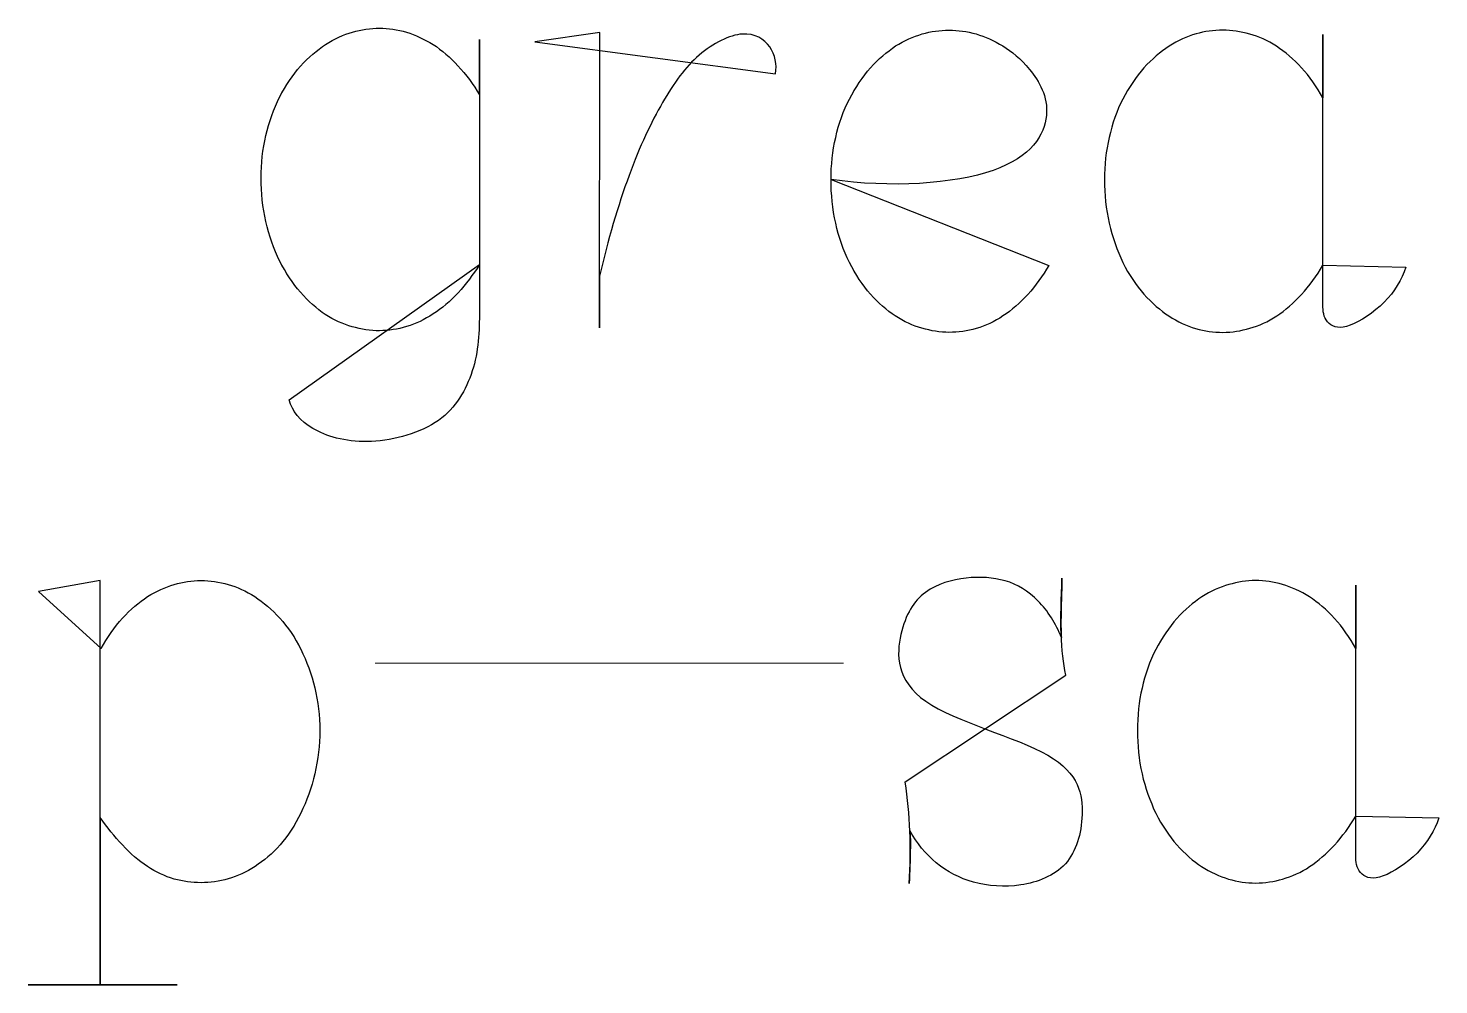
# Model space of a CAD drawing. Header units: centimetres. Extents: x -9.8 to 9.8, y -7.3 to 7.3.
# Drawn here: x -8.291 to -7.425, y 4.944 to 5.531 of the extents above; entities that cross this region are included whole.
import ezdxf

# ---------------------------------------------------------------- set-up
doc = ezdxf.new("R2010")
doc.units = ezdxf.units.CM
doc.header["$MEASUREMENT"] = 0
doc.layers.add('Layer 1', color=7, linetype='Continuous')

msp = doc.modelspace()

# ---------------------------------------------------------------- linework, layer by layer
at = {"layer": 'Layer 1', "color": 7}
for points, knots in [([(-8.13102, 5.30296), (-8.12911, 5.29611), (-8.12454, 5.29002), (-8.11655, 5.28544), (-8.11655, 5.28544), (-8.10835, 5.28068), (-8.09692, 5.27724), (-8.08303, 5.27745), (-8.08303, 5.27745), (-8.06932, 5.27764), (-8.05295, 5.28163), (-8.04149, 5.28907), (-8.04149, 5.28907), (-8.03006, 5.29629), (-8.02358, 5.30698), (-8.0194, 5.3186), (-8.0194, 5.3186), (-8.01522, 5.33022), (-8.01427, 5.34297), (-8.01427, 5.35538), (-8.01427, 5.35538), (-8.01427, 5.35538), (-8.01427, 5.52434), (-8.01427, 5.52434), (-8.01427, 5.52434), (-8.01427, 5.52434), (-8.01427, 5.49024), (-8.01427, 5.49024), (-8.01427, 5.49024), (-8.01789, 5.49672), (-8.02247, 5.50283), (-8.02742, 5.50815), (-8.02742, 5.50815), (-8.03218, 5.51328), (-8.03732, 5.51768), (-8.04266, 5.5213), (-8.04266, 5.5213), (-8.048, 5.52434), (-8.05351, 5.5272), (-8.05904, 5.52873), (-8.05904, 5.52873), (-8.06457, 5.53045), (-8.0701, 5.53122), (-8.0756, 5.53122), (-8.0756, 5.53122), (-8.08666, 5.53122), (-8.09769, 5.52818), (-8.10875, 5.5213), (-8.10875, 5.5213), (-8.11388, 5.51768), (-8.11904, 5.51331), (-8.12418, 5.50796), (-8.12418, 5.50796), (-8.12876, 5.50243), (-8.13312, 5.49613), (-8.13693, 5.48891), (-8.13693, 5.48891), (-8.14055, 5.48169), (-8.14341, 5.47367), (-8.14532, 5.46528), (-8.14532, 5.46528), (-8.14741, 5.45689), (-8.14818, 5.44813), (-8.14818, 5.43919), (-8.14818, 5.43919), (-8.14818, 5.43022), (-8.14741, 5.42128), (-8.14532, 5.41252), (-8.14532, 5.41252), (-8.14341, 5.40395), (-8.14056, 5.39556), (-8.13693, 5.38831), (-8.13693, 5.38831), (-8.13312, 5.38109), (-8.12873, 5.37442), (-8.12418, 5.36907), (-8.12418, 5.36907), (-8.11923, 5.36357), (-8.11407, 5.35899), (-8.10894, 5.35536), (-8.10894, 5.35536), (-8.10341, 5.35211), (-8.09791, 5.34943), (-8.09238, 5.34793), (-8.09238, 5.34793), (-8.08666, 5.3464), (-8.08114, 5.34547), (-8.07561, 5.34547), (-8.07561, 5.34547), (-8.06437, 5.34566), (-8.05333, 5.3487), (-8.04264, 5.35576), (-8.04264, 5.35576), (-8.0373, 5.35901), (-8.03216, 5.36357), (-8.02721, 5.36872), (-8.02721, 5.36872), (-8.02263, 5.37406), (-8.01808, 5.37996), (-8.01425, 5.38605), (-8.01425, 5.38605), (-8.01425, 5.38605), (-8.13102, 5.30296), (-8.13102, 5.30296)], [0, 0, 0, 0, 0.037037, 0.037037, 0.037037, 0.037037, 0.074074, 0.074074, 0.074074, 0.074074, 0.111111, 0.111111, 0.111111, 0.111111, 0.148148, 0.148148, 0.148148, 0.148148, 0.185185, 0.185185, 0.185185, 0.185185, 0.222222, 0.222222, 0.222222, 0.222222, 0.259259, 0.259259, 0.259259, 0.259259, 0.296296, 0.296296, 0.296296, 0.296296, 0.333333, 0.333333, 0.333333, 0.333333, 0.37037, 0.37037, 0.37037, 0.37037, 0.407407, 0.407407, 0.407407, 0.407407, 0.444444, 0.444444, 0.444444, 0.444444, 0.481481, 0.481481, 0.481481, 0.481481, 0.518519, 0.518519, 0.518519, 0.518519, 0.555556, 0.555556, 0.555556, 0.555556, 0.592593, 0.592593, 0.592593, 0.592593, 0.62963, 0.62963, 0.62963, 0.62963, 0.666667, 0.666667, 0.666667, 0.666667, 0.703704, 0.703704, 0.703704, 0.703704, 0.740741, 0.740741, 0.740741, 0.740741, 0.777778, 0.777778, 0.777778, 0.777778, 0.814815, 0.814815, 0.814815, 0.814815, 0.851852, 0.851852, 0.851852, 0.851852, 0.888889, 0.888889, 0.888889, 0.888889, 0.925926, 0.925926, 0.925926, 0.925926, 1, 1, 1, 1]), ([(-7.98034, 5.52281), (-7.98034, 5.52281), (-7.94033, 5.52853), (-7.94033, 5.52853), (-7.94033, 5.52853), (-7.94033, 5.52853), (-7.94052, 5.34718), (-7.94052, 5.34718), (-7.94052, 5.34718), (-7.94052, 5.34718), (-7.94052, 5.37901), (-7.94052, 5.37901), (-7.94052, 5.37901), (-7.93557, 5.4011), (-7.92909, 5.42245), (-7.92242, 5.44074), (-7.92242, 5.44074), (-7.91594, 5.45884), (-7.9089, 5.47331), (-7.90184, 5.48551), (-7.90184, 5.48551), (-7.89499, 5.49752), (-7.88792, 5.50742), (-7.87935, 5.51467), (-7.87935, 5.51467), (-7.87078, 5.5221), (-7.86067, 5.52705), (-7.85287, 5.52763), (-7.85287, 5.52763), (-7.84506, 5.52819), (-7.83953, 5.52438), (-7.8361, 5.51982), (-7.8361, 5.51982), (-7.83266, 5.51469), (-7.83152, 5.50895), (-7.83248, 5.50326), (-7.83248, 5.50326), (-7.83248, 5.50326), (-7.98034, 5.52281), (-7.98034, 5.52281)], [0, 0, 0, 0, 0.090909, 0.090909, 0.090909, 0.090909, 0.181818, 0.181818, 0.181818, 0.181818, 0.272727, 0.272727, 0.272727, 0.272727, 0.363636, 0.363636, 0.363636, 0.363636, 0.454545, 0.454545, 0.454545, 0.454545, 0.545455, 0.545455, 0.545455, 0.545455, 0.636364, 0.636364, 0.636364, 0.636364, 0.727273, 0.727273, 0.727273, 0.727273, 0.818182, 0.818182, 0.818182, 0.818182, 1, 1, 1, 1]), ([(-7.79841, 5.43843), (-7.76221, 5.4329), (-7.72279, 5.43557), (-7.69898, 5.44393), (-7.69898, 5.44393), (-7.67535, 5.45213), (-7.66736, 5.46584), (-7.66622, 5.47764), (-7.66622, 5.47764), (-7.66508, 5.48926), (-7.6708, 5.49878), (-7.67651, 5.50584), (-7.67651, 5.50584), (-7.68204, 5.51269), (-7.68757, 5.51687), (-7.69289, 5.52031), (-7.69289, 5.52031), (-7.70374, 5.52698), (-7.71498, 5.53002), (-7.72604, 5.53002), (-7.72604, 5.53002), (-7.73689, 5.53002), (-7.74813, 5.52698), (-7.7588, 5.52031), (-7.7588, 5.52031), (-7.76414, 5.5165), (-7.76928, 5.51232), (-7.77423, 5.50697), (-7.77423, 5.50697), (-7.77899, 5.50125), (-7.78338, 5.49496), (-7.78719, 5.48773), (-7.78719, 5.48773), (-7.79081, 5.48067), (-7.79367, 5.47268), (-7.79558, 5.4641), (-7.79558, 5.4641), (-7.79749, 5.4559), (-7.79844, 5.44714), (-7.79844, 5.4382), (-7.79844, 5.4382), (-7.79844, 5.42926), (-7.79749, 5.42029), (-7.79558, 5.41153), (-7.79558, 5.41153), (-7.79367, 5.40296), (-7.79082, 5.39478), (-7.78719, 5.38735), (-7.78719, 5.38735), (-7.78338, 5.37992), (-7.77899, 5.37343), (-7.77423, 5.36793), (-7.77423, 5.36793), (-7.76947, 5.3624), (-7.76431, 5.35801), (-7.75899, 5.35459), (-7.75899, 5.35459), (-7.75365, 5.35097), (-7.74814, 5.34869), (-7.74261, 5.34697), (-7.74261, 5.34697), (-7.73708, 5.34544), (-7.73137, 5.34448), (-7.72605, 5.34448), (-7.72605, 5.34448), (-7.71481, 5.34448), (-7.70356, 5.34752), (-7.6929, 5.35456), (-7.6929, 5.35456), (-7.68758, 5.358), (-7.68242, 5.36258), (-7.67766, 5.36771), (-7.67766, 5.36771), (-7.6729, 5.37305), (-7.66851, 5.37914), (-7.6647, 5.38562), (-7.6647, 5.38562), (-7.6647, 5.38562), (-7.79841, 5.43843), (-7.79841, 5.43843)], [0, 0, 0, 0, 0.047619, 0.047619, 0.047619, 0.047619, 0.095238, 0.095238, 0.095238, 0.095238, 0.142857, 0.142857, 0.142857, 0.142857, 0.190476, 0.190476, 0.190476, 0.190476, 0.238095, 0.238095, 0.238095, 0.238095, 0.285714, 0.285714, 0.285714, 0.285714, 0.333333, 0.333333, 0.333333, 0.333333, 0.380952, 0.380952, 0.380952, 0.380952, 0.428571, 0.428571, 0.428571, 0.428571, 0.47619, 0.47619, 0.47619, 0.47619, 0.52381, 0.52381, 0.52381, 0.52381, 0.571429, 0.571429, 0.571429, 0.571429, 0.619048, 0.619048, 0.619048, 0.619048, 0.666667, 0.666667, 0.666667, 0.666667, 0.714286, 0.714286, 0.714286, 0.714286, 0.761905, 0.761905, 0.761905, 0.761905, 0.809524, 0.809524, 0.809524, 0.809524, 0.857143, 0.857143, 0.857143, 0.857143, 0.904762, 0.904762, 0.904762, 0.904762, 1, 1, 1, 1]), ([(-7.49647, 5.38565), (-7.50028, 5.37917), (-7.50486, 5.37308), (-7.50962, 5.36774), (-7.50962, 5.36774), (-7.51438, 5.36261), (-7.51973, 5.35803), (-7.52486, 5.35459), (-7.52486, 5.35459), (-7.5302, 5.35097), (-7.53571, 5.34869), (-7.54142, 5.34697), (-7.54142, 5.34697), (-7.54676, 5.34544), (-7.55227, 5.34448), (-7.55798, 5.34448), (-7.55798, 5.34448), (-7.56904, 5.34448), (-7.58028, 5.34752), (-7.59113, 5.35456), (-7.59113, 5.35456), (-7.59626, 5.358), (-7.60142, 5.36237), (-7.60637, 5.3679), (-7.60637, 5.3679), (-7.61113, 5.3734), (-7.61552, 5.37991), (-7.61933, 5.38732), (-7.61933, 5.38732), (-7.62277, 5.39475), (-7.62581, 5.40293), (-7.62772, 5.4115), (-7.62772, 5.4115), (-7.62963, 5.42028), (-7.63058, 5.42923), (-7.63058, 5.43817), (-7.63058, 5.43817), (-7.63058, 5.44711), (-7.62963, 5.45587), (-7.62772, 5.46407), (-7.62772, 5.46407), (-7.62581, 5.47264), (-7.62296, 5.48063), (-7.61933, 5.4877), (-7.61933, 5.4877), (-7.61552, 5.49492), (-7.61113, 5.50122), (-7.60637, 5.50694), (-7.60637, 5.50694), (-7.60142, 5.51228), (-7.59626, 5.51647), (-7.59094, 5.52028), (-7.59094, 5.52028), (-7.58562, 5.52353), (-7.57991, 5.52618), (-7.57438, 5.52771), (-7.57438, 5.52771), (-7.56904, 5.52924), (-7.56353, 5.52999), (-7.558, 5.52999), (-7.558, 5.52999), (-7.54697, 5.52999), (-7.53591, 5.52695), (-7.52506, 5.52028), (-7.52506, 5.52028), (-7.51972, 5.51647), (-7.5144, 5.51229), (-7.50963, 5.50694), (-7.50963, 5.50694), (-7.50468, 5.5016), (-7.50029, 5.49514), (-7.49648, 5.48847), (-7.49648, 5.48847), (-7.49648, 5.48847), (-7.49648, 5.52734), (-7.49648, 5.52734), (-7.49648, 5.52734), (-7.49648, 5.52734), (-7.49648, 5.35989), (-7.49648, 5.35989), (-7.49648, 5.35989), (-7.49648, 5.35627), (-7.49553, 5.35246), (-7.49267, 5.34999), (-7.49267, 5.34999), (-7.49, 5.3475), (-7.486, 5.34655), (-7.47971, 5.34885), (-7.47971, 5.34885), (-7.47362, 5.35113), (-7.46524, 5.35666), (-7.45894, 5.36295), (-7.45894, 5.36295), (-7.45246, 5.36943), (-7.44828, 5.37668), (-7.4456, 5.38449), (-7.4456, 5.38449), (-7.4456, 5.38449), (-7.49647, 5.38565), (-7.49647, 5.38565)], [0, 0, 0, 0, 0.038462, 0.038462, 0.038462, 0.038462, 0.076923, 0.076923, 0.076923, 0.076923, 0.115385, 0.115385, 0.115385, 0.115385, 0.153846, 0.153846, 0.153846, 0.153846, 0.192308, 0.192308, 0.192308, 0.192308, 0.230769, 0.230769, 0.230769, 0.230769, 0.269231, 0.269231, 0.269231, 0.269231, 0.307692, 0.307692, 0.307692, 0.307692, 0.346154, 0.346154, 0.346154, 0.346154, 0.384615, 0.384615, 0.384615, 0.384615, 0.423077, 0.423077, 0.423077, 0.423077, 0.461538, 0.461538, 0.461538, 0.461538, 0.5, 0.5, 0.5, 0.5, 0.538462, 0.538462, 0.538462, 0.538462, 0.576923, 0.576923, 0.576923, 0.576923, 0.615385, 0.615385, 0.615385, 0.615385, 0.653846, 0.653846, 0.653846, 0.653846, 0.692308, 0.692308, 0.692308, 0.692308, 0.730769, 0.730769, 0.730769, 0.730769, 0.769231, 0.769231, 0.769231, 0.769231, 0.807692, 0.807692, 0.807692, 0.807692, 0.846154, 0.846154, 0.846154, 0.846154, 0.884615, 0.884615, 0.884615, 0.884615, 0.923077, 0.923077, 0.923077, 0.923077, 1, 1, 1, 1]), ([(-7.98034, 5.52281), (-7.98034, 5.52281), (-7.98034, 5.52281), (-7.98034, 5.52281), (-7.98034, 5.52281), (-7.98034, 5.52281), (-7.98034, 5.52281), (-7.98034, 5.52281)], [0, 0, 0, 0, 0.333333, 0.333333, 0.333333, 0.333333, 1, 1, 1, 1]), ([(-7.79841, 5.43843), (-7.79841, 5.43843), (-7.79841, 5.43843), (-7.79841, 5.43843), (-7.79841, 5.43843), (-7.79841, 5.43843), (-7.79841, 5.43843), (-7.79841, 5.43843)], [0, 0, 0, 0, 0.333333, 0.333333, 0.333333, 0.333333, 1, 1, 1, 1]), ([(-7.49647, 5.38565), (-7.49647, 5.38565), (-7.49647, 5.38565), (-7.49647, 5.38565), (-7.49647, 5.38565), (-7.49647, 5.38565), (-7.49647, 5.38565), (-7.49647, 5.38565)], [0, 0, 0, 0, 0.333333, 0.333333, 0.333333, 0.333333, 1, 1, 1, 1]), ([(-8.13102, 5.30296), (-8.13102, 5.30296), (-8.13102, 5.30296), (-8.13102, 5.30296), (-8.13102, 5.30296), (-8.13102, 5.30296), (-8.13102, 5.30296), (-8.13102, 5.30296)], [0, 0, 0, 0, 0.333333, 0.333333, 0.333333, 0.333333, 1, 1, 1, 1]), ([(-8.28495, 5.18544), (-8.28495, 5.18544), (-8.24704, 5.19211), (-8.24704, 5.19211), (-8.24704, 5.19211), (-8.24704, 5.19211), (-8.24704, 4.9439), (-8.24704, 4.9439), (-8.24704, 4.9439), (-8.24704, 4.9439), (-8.29122, 4.9439), (-8.29122, 4.9439), (-8.29122, 4.9439), (-8.29122, 4.9439), (-8.19978, 4.9439), (-8.19978, 4.9439), (-8.19978, 4.9439), (-8.19978, 4.9439), (-8.24704, 4.9439), (-8.24704, 4.9439), (-8.24704, 4.9439), (-8.24704, 4.9439), (-8.24704, 5.04658), (-8.24704, 5.04658), (-8.24704, 5.04658), (-8.24286, 5.04068), (-8.23828, 5.03478), (-8.23333, 5.02981), (-8.23333, 5.02981), (-8.22857, 5.02447), (-8.22341, 5.0201), (-8.21809, 5.01647), (-8.21809, 5.01647), (-8.21275, 5.01306), (-8.20724, 5.01057), (-8.20171, 5.00885), (-8.20171, 5.00885), (-8.19618, 5.00732), (-8.19068, 5.00657), (-8.18515, 5.00657), (-8.18515, 5.00657), (-8.17409, 5.00657), (-8.16266, 5.00961), (-8.152, 5.01649), (-8.152, 5.01649), (-8.14666, 5.02011), (-8.14134, 5.0243), (-8.13657, 5.02983), (-8.13657, 5.02983), (-8.13199, 5.03536), (-8.12744, 5.04184), (-8.12382, 5.04925), (-8.12382, 5.04925), (-8.12041, 5.05668), (-8.11715, 5.06486), (-8.11525, 5.07346), (-8.11525, 5.07346), (-8.11334, 5.08222), (-8.11221, 5.09116), (-8.11221, 5.09994), (-8.11221, 5.09994), (-8.11221, 5.10907), (-8.11335, 5.11785), (-8.11525, 5.12624), (-8.11525, 5.12624), (-8.11716, 5.13444), (-8.12041, 5.14262), (-8.12382, 5.14987), (-8.12382, 5.14987), (-8.12744, 5.15709), (-8.13202, 5.1636), (-8.13678, 5.16892), (-8.13678, 5.16892), (-8.14154, 5.17442), (-8.14689, 5.17863), (-8.15221, 5.18226), (-8.15221, 5.18226), (-8.15753, 5.18567), (-8.16306, 5.18816), (-8.1684, 5.18969), (-8.1684, 5.18969), (-8.17412, 5.19122), (-8.17964, 5.19215), (-8.18517, 5.19215), (-8.18517, 5.19215), (-8.19602, 5.19215), (-8.20726, 5.18892), (-8.21793, 5.18225), (-8.21793, 5.18225), (-8.22327, 5.17863), (-8.22859, 5.17444), (-8.23336, 5.16891), (-8.23336, 5.16891), (-8.23831, 5.16357), (-8.2427, 5.15708), (-8.24651, 5.15042), (-8.24651, 5.15042), (-8.24651, 5.15042), (-8.28495, 5.18544), (-8.28495, 5.18544)], [0, 0, 0, 0, 0.038462, 0.038462, 0.038462, 0.038462, 0.076923, 0.076923, 0.076923, 0.076923, 0.115385, 0.115385, 0.115385, 0.115385, 0.153846, 0.153846, 0.153846, 0.153846, 0.192308, 0.192308, 0.192308, 0.192308, 0.230769, 0.230769, 0.230769, 0.230769, 0.269231, 0.269231, 0.269231, 0.269231, 0.307692, 0.307692, 0.307692, 0.307692, 0.346154, 0.346154, 0.346154, 0.346154, 0.384615, 0.384615, 0.384615, 0.384615, 0.423077, 0.423077, 0.423077, 0.423077, 0.461538, 0.461538, 0.461538, 0.461538, 0.5, 0.5, 0.5, 0.5, 0.538462, 0.538462, 0.538462, 0.538462, 0.576923, 0.576923, 0.576923, 0.576923, 0.615385, 0.615385, 0.615385, 0.615385, 0.653846, 0.653846, 0.653846, 0.653846, 0.692308, 0.692308, 0.692308, 0.692308, 0.730769, 0.730769, 0.730769, 0.730769, 0.769231, 0.769231, 0.769231, 0.769231, 0.807692, 0.807692, 0.807692, 0.807692, 0.846154, 0.846154, 0.846154, 0.846154, 0.884615, 0.884615, 0.884615, 0.884615, 0.923077, 0.923077, 0.923077, 0.923077, 1, 1, 1, 1]), ([(-7.75287, 5.06846), (-7.75155, 5.05835), (-7.75038, 5.04846), (-7.75001, 5.03817), (-7.75001, 5.03817), (-7.74943, 5.02788), (-7.75001, 5.01703), (-7.75038, 5.00618), (-7.75038, 5.00618), (-7.75019, 5.01361), (-7.7498, 5.02084), (-7.7498, 5.02618), (-7.7498, 5.02618), (-7.74961, 5.03171), (-7.7498, 5.03512), (-7.74999, 5.03856), (-7.74999, 5.03856), (-7.74599, 5.03094), (-7.74028, 5.02409), (-7.7338, 5.01874), (-7.7338, 5.01874), (-7.72713, 5.01321), (-7.7197, 5.0094), (-7.71094, 5.00694), (-7.71094, 5.00694), (-7.70218, 5.00466), (-7.69208, 5.0035), (-7.68199, 5.00522), (-7.68199, 5.00522), (-7.67188, 5.00675), (-7.66141, 5.01075), (-7.65455, 5.01818), (-7.65455, 5.01818), (-7.64788, 5.0258), (-7.64484, 5.03646), (-7.64426, 5.04847), (-7.64426, 5.04847), (-7.64389, 5.06048), (-7.64598, 5.07363), (-7.6654, 5.08485), (-7.6654, 5.08485), (-7.68501, 5.09609), (-7.72197, 5.10525), (-7.74028, 5.11798), (-7.74028, 5.11798), (-7.75856, 5.13057), (-7.75838, 5.14695), (-7.75552, 5.15894), (-7.75552, 5.15894), (-7.75266, 5.17132), (-7.74771, 5.1795), (-7.74047, 5.18484), (-7.74047, 5.18484), (-7.73323, 5.19018), (-7.72409, 5.19265), (-7.71552, 5.1936), (-7.71552, 5.1936), (-7.70695, 5.19455), (-7.69896, 5.194), (-7.69152, 5.19191), (-7.69152, 5.19191), (-7.68408, 5.18982), (-7.67723, 5.18561), (-7.67133, 5.17953), (-7.67133, 5.17953), (-7.66543, 5.17363), (-7.66027, 5.16564), (-7.65704, 5.15704), (-7.65704, 5.15704), (-7.65723, 5.16048), (-7.65741, 5.16371), (-7.65723, 5.16979), (-7.65723, 5.16979), (-7.65723, 5.17588), (-7.65686, 5.18484), (-7.65667, 5.1936), (-7.65667, 5.1936), (-7.65704, 5.18143), (-7.65762, 5.16902), (-7.65723, 5.15931), (-7.65723, 5.15931), (-7.65686, 5.14923), (-7.65572, 5.14161), (-7.65437, 5.13396), (-7.65437, 5.13396), (-7.65437, 5.13396), (-7.75287, 5.06846), (-7.75287, 5.06846)], [0, 0, 0, 0, 0.043478, 0.043478, 0.043478, 0.043478, 0.086957, 0.086957, 0.086957, 0.086957, 0.130435, 0.130435, 0.130435, 0.130435, 0.173913, 0.173913, 0.173913, 0.173913, 0.217391, 0.217391, 0.217391, 0.217391, 0.26087, 0.26087, 0.26087, 0.26087, 0.304348, 0.304348, 0.304348, 0.304348, 0.347826, 0.347826, 0.347826, 0.347826, 0.391304, 0.391304, 0.391304, 0.391304, 0.434783, 0.434783, 0.434783, 0.434783, 0.478261, 0.478261, 0.478261, 0.478261, 0.521739, 0.521739, 0.521739, 0.521739, 0.565217, 0.565217, 0.565217, 0.565217, 0.608696, 0.608696, 0.608696, 0.608696, 0.652174, 0.652174, 0.652174, 0.652174, 0.695652, 0.695652, 0.695652, 0.695652, 0.73913, 0.73913, 0.73913, 0.73913, 0.782609, 0.782609, 0.782609, 0.782609, 0.826087, 0.826087, 0.826087, 0.826087, 0.869565, 0.869565, 0.869565, 0.869565, 0.913043, 0.913043, 0.913043, 0.913043, 1, 1, 1, 1]), ([(-7.47628, 5.04751), (-7.48009, 5.04103), (-7.48467, 5.03492), (-7.48943, 5.0296), (-7.48943, 5.0296), (-7.49419, 5.02444), (-7.49954, 5.01986), (-7.50467, 5.01645), (-7.50467, 5.01645), (-7.51001, 5.01283), (-7.51552, 5.01055), (-7.52123, 5.00883), (-7.52123, 5.00883), (-7.52655, 5.0073), (-7.53208, 5.00637), (-7.53779, 5.00637), (-7.53779, 5.00637), (-7.54885, 5.00637), (-7.56009, 5.0096), (-7.57094, 5.01645), (-7.57094, 5.01645), (-7.57607, 5.01986), (-7.58123, 5.02426), (-7.58618, 5.02979), (-7.58618, 5.02979), (-7.59094, 5.03532), (-7.59533, 5.0418), (-7.59914, 5.04921), (-7.59914, 5.04921), (-7.60255, 5.05664), (-7.60562, 5.06482), (-7.60753, 5.07342), (-7.60753, 5.07342), (-7.60944, 5.08218), (-7.61039, 5.09112), (-7.61039, 5.0999), (-7.61039, 5.0999), (-7.61039, 5.10903), (-7.60944, 5.11781), (-7.60753, 5.12599), (-7.60753, 5.12599), (-7.60562, 5.13438), (-7.60277, 5.14255), (-7.59914, 5.1498), (-7.59914, 5.1498), (-7.59533, 5.15686), (-7.59094, 5.16332), (-7.58618, 5.16885), (-7.58618, 5.16885), (-7.58123, 5.17417), (-7.57607, 5.17856), (-7.57075, 5.18219), (-7.57075, 5.18219), (-7.56543, 5.18542), (-7.5599, 5.18809), (-7.55419, 5.18962), (-7.55419, 5.18962), (-7.54885, 5.19115), (-7.54334, 5.19208), (-7.53781, 5.19208), (-7.53781, 5.19208), (-7.52678, 5.19208), (-7.51572, 5.18885), (-7.50484, 5.18218), (-7.50484, 5.18218), (-7.49952, 5.17856), (-7.49418, 5.17416), (-7.48941, 5.16884), (-7.48941, 5.16884), (-7.48446, 5.1635), (-7.48007, 5.15701), (-7.47626, 5.15035), (-7.47626, 5.15035), (-7.47626, 5.15035), (-7.47626, 5.18922), (-7.47626, 5.18922), (-7.47626, 5.18922), (-7.47626, 5.18922), (-7.47626, 5.02177), (-7.47626, 5.02177), (-7.47626, 5.02177), (-7.47626, 5.01815), (-7.47531, 5.01434), (-7.47245, 5.01185), (-7.47245, 5.01185), (-7.46978, 5.00939), (-7.46578, 5.00844), (-7.45949, 5.01071), (-7.45949, 5.01071), (-7.4534, 5.01299), (-7.44502, 5.01852), (-7.43872, 5.02481), (-7.43872, 5.02481), (-7.43224, 5.03129), (-7.42806, 5.03854), (-7.42538, 5.04632), (-7.42538, 5.04632), (-7.42538, 5.04632), (-7.47628, 5.04751), (-7.47628, 5.04751)], [0, 0, 0, 0, 0.038462, 0.038462, 0.038462, 0.038462, 0.076923, 0.076923, 0.076923, 0.076923, 0.115385, 0.115385, 0.115385, 0.115385, 0.153846, 0.153846, 0.153846, 0.153846, 0.192308, 0.192308, 0.192308, 0.192308, 0.230769, 0.230769, 0.230769, 0.230769, 0.269231, 0.269231, 0.269231, 0.269231, 0.307692, 0.307692, 0.307692, 0.307692, 0.346154, 0.346154, 0.346154, 0.346154, 0.384615, 0.384615, 0.384615, 0.384615, 0.423077, 0.423077, 0.423077, 0.423077, 0.461538, 0.461538, 0.461538, 0.461538, 0.5, 0.5, 0.5, 0.5, 0.538462, 0.538462, 0.538462, 0.538462, 0.576923, 0.576923, 0.576923, 0.576923, 0.615385, 0.615385, 0.615385, 0.615385, 0.653846, 0.653846, 0.653846, 0.653846, 0.692308, 0.692308, 0.692308, 0.692308, 0.730769, 0.730769, 0.730769, 0.730769, 0.769231, 0.769231, 0.769231, 0.769231, 0.807692, 0.807692, 0.807692, 0.807692, 0.846154, 0.846154, 0.846154, 0.846154, 0.884615, 0.884615, 0.884615, 0.884615, 0.923077, 0.923077, 0.923077, 0.923077, 1, 1, 1, 1]), ([(-8.28495, 5.18544), (-8.28495, 5.18544), (-8.28495, 5.18544), (-8.28495, 5.18544), (-8.28495, 5.18544), (-8.28495, 5.18544), (-8.28495, 5.18544), (-8.28495, 5.18544)], [0, 0, 0, 0, 0.333333, 0.333333, 0.333333, 0.333333, 1, 1, 1, 1]), ([(-7.75287, 5.06846), (-7.75287, 5.06846), (-7.75287, 5.06846), (-7.75287, 5.06846), (-7.75287, 5.06846), (-7.75287, 5.06846), (-7.75287, 5.06846), (-7.75287, 5.06846)], [0, 0, 0, 0, 0.333333, 0.333333, 0.333333, 0.333333, 1, 1, 1, 1]), ([(-7.47628, 5.04751), (-7.47628, 5.04751), (-7.47628, 5.04751), (-7.47628, 5.04751), (-7.47628, 5.04751), (-7.47628, 5.04751), (-7.47628, 5.04751), (-7.47628, 5.04751)], [0, 0, 0, 0, 0.333333, 0.333333, 0.333333, 0.333333, 1, 1, 1, 1])]:
    msp.add_open_spline(points, degree=3, knots=knots, dxfattribs=at)
at = {"layer": 'Layer 1', "lineweight": 0}
for points, knots in [([(-8.13102, 5.30296), (-8.12911, 5.29611), (-8.12454, 5.29002), (-8.11655, 5.28544), (-8.11655, 5.28544), (-8.10835, 5.28068), (-8.09692, 5.27724), (-8.08303, 5.27745), (-8.08303, 5.27745), (-8.06932, 5.27764), (-8.05295, 5.28163), (-8.04149, 5.28907), (-8.04149, 5.28907), (-8.03006, 5.29629), (-8.02358, 5.30698), (-8.0194, 5.3186), (-8.0194, 5.3186), (-8.01522, 5.33022), (-8.01427, 5.34297), (-8.01427, 5.35538), (-8.01427, 5.35538), (-8.01427, 5.35538), (-8.01427, 5.52434), (-8.01427, 5.52434), (-8.01427, 5.52434), (-8.01427, 5.52434), (-8.01427, 5.49024), (-8.01427, 5.49024), (-8.01427, 5.49024), (-8.01789, 5.49672), (-8.02247, 5.50283), (-8.02742, 5.50815), (-8.02742, 5.50815), (-8.03218, 5.51328), (-8.03732, 5.51768), (-8.04266, 5.5213), (-8.04266, 5.5213), (-8.048, 5.52434), (-8.05351, 5.5272), (-8.05904, 5.52873), (-8.05904, 5.52873), (-8.06457, 5.53045), (-8.0701, 5.53122), (-8.0756, 5.53122), (-8.0756, 5.53122), (-8.08666, 5.53122), (-8.09769, 5.52818), (-8.10875, 5.5213), (-8.10875, 5.5213), (-8.11388, 5.51768), (-8.11904, 5.51331), (-8.12418, 5.50796), (-8.12418, 5.50796), (-8.12876, 5.50243), (-8.13312, 5.49613), (-8.13693, 5.48891), (-8.13693, 5.48891), (-8.14055, 5.48169), (-8.14341, 5.47367), (-8.14532, 5.46528), (-8.14532, 5.46528), (-8.14741, 5.45689), (-8.14818, 5.44813), (-8.14818, 5.43919), (-8.14818, 5.43919), (-8.14818, 5.43022), (-8.14741, 5.42128), (-8.14532, 5.41252), (-8.14532, 5.41252), (-8.14341, 5.40395), (-8.14056, 5.39556), (-8.13693, 5.38831), (-8.13693, 5.38831), (-8.13312, 5.38109), (-8.12873, 5.37442), (-8.12418, 5.36907), (-8.12418, 5.36907), (-8.11923, 5.36357), (-8.11407, 5.35899), (-8.10894, 5.35536), (-8.10894, 5.35536), (-8.10341, 5.35211), (-8.09791, 5.34943), (-8.09238, 5.34793), (-8.09238, 5.34793), (-8.08666, 5.3464), (-8.08114, 5.34547), (-8.07561, 5.34547), (-8.07561, 5.34547), (-8.06437, 5.34566), (-8.05333, 5.3487), (-8.04264, 5.35576), (-8.04264, 5.35576), (-8.0373, 5.35901), (-8.03216, 5.36357), (-8.02721, 5.36872), (-8.02721, 5.36872), (-8.02263, 5.37406), (-8.01808, 5.37996), (-8.01425, 5.38605)], [0, 0, 0, 0, 0.038462, 0.038462, 0.038462, 0.038462, 0.076923, 0.076923, 0.076923, 0.076923, 0.115385, 0.115385, 0.115385, 0.115385, 0.153846, 0.153846, 0.153846, 0.153846, 0.192308, 0.192308, 0.192308, 0.192308, 0.230769, 0.230769, 0.230769, 0.230769, 0.269231, 0.269231, 0.269231, 0.269231, 0.307692, 0.307692, 0.307692, 0.307692, 0.346154, 0.346154, 0.346154, 0.346154, 0.384615, 0.384615, 0.384615, 0.384615, 0.423077, 0.423077, 0.423077, 0.423077, 0.461538, 0.461538, 0.461538, 0.461538, 0.5, 0.5, 0.5, 0.5, 0.538462, 0.538462, 0.538462, 0.538462, 0.576923, 0.576923, 0.576923, 0.576923, 0.615385, 0.615385, 0.615385, 0.615385, 0.653846, 0.653846, 0.653846, 0.653846, 0.692308, 0.692308, 0.692308, 0.692308, 0.730769, 0.730769, 0.730769, 0.730769, 0.769231, 0.769231, 0.769231, 0.769231, 0.807692, 0.807692, 0.807692, 0.807692, 0.846154, 0.846154, 0.846154, 0.846154, 0.884615, 0.884615, 0.884615, 0.884615, 0.923077, 0.923077, 0.923077, 0.923077, 1, 1, 1, 1]), ([(-7.98034, 5.52281), (-7.98034, 5.52281), (-7.94033, 5.52853), (-7.94033, 5.52853), (-7.94033, 5.52853), (-7.94033, 5.52853), (-7.94052, 5.34718), (-7.94052, 5.34718), (-7.94052, 5.34718), (-7.94052, 5.34718), (-7.94052, 5.37901), (-7.94052, 5.37901), (-7.94052, 5.37901), (-7.93557, 5.4011), (-7.92909, 5.42245), (-7.92242, 5.44074), (-7.92242, 5.44074), (-7.91594, 5.45884), (-7.9089, 5.47331), (-7.90184, 5.48551), (-7.90184, 5.48551), (-7.89499, 5.49752), (-7.88792, 5.50742), (-7.87935, 5.51467), (-7.87935, 5.51467), (-7.87078, 5.5221), (-7.86067, 5.52705), (-7.85287, 5.52763), (-7.85287, 5.52763), (-7.84506, 5.52819), (-7.83953, 5.52438), (-7.8361, 5.51982), (-7.8361, 5.51982), (-7.83266, 5.51469), (-7.83152, 5.50895), (-7.83248, 5.50326)], [0, 0, 0, 0, 0.1, 0.1, 0.1, 0.1, 0.2, 0.2, 0.2, 0.2, 0.3, 0.3, 0.3, 0.3, 0.4, 0.4, 0.4, 0.4, 0.5, 0.5, 0.5, 0.5, 0.6, 0.6, 0.6, 0.6, 0.7, 0.7, 0.7, 0.7, 0.8, 0.8, 0.8, 0.8, 1, 1, 1, 1]), ([(-7.79841, 5.43843), (-7.76221, 5.4329), (-7.72279, 5.43557), (-7.69898, 5.44393), (-7.69898, 5.44393), (-7.67535, 5.45213), (-7.66736, 5.46584), (-7.66622, 5.47764), (-7.66622, 5.47764), (-7.66508, 5.48926), (-7.6708, 5.49878), (-7.67651, 5.50584), (-7.67651, 5.50584), (-7.68204, 5.51269), (-7.68757, 5.51687), (-7.69289, 5.52031), (-7.69289, 5.52031), (-7.70374, 5.52698), (-7.71498, 5.53002), (-7.72604, 5.53002), (-7.72604, 5.53002), (-7.73689, 5.53002), (-7.74813, 5.52698), (-7.7588, 5.52031), (-7.7588, 5.52031), (-7.76414, 5.5165), (-7.76928, 5.51232), (-7.77423, 5.50697), (-7.77423, 5.50697), (-7.77899, 5.50125), (-7.78338, 5.49496), (-7.78719, 5.48773), (-7.78719, 5.48773), (-7.79081, 5.48067), (-7.79367, 5.47268), (-7.79558, 5.4641), (-7.79558, 5.4641), (-7.79749, 5.4559), (-7.79844, 5.44714), (-7.79844, 5.4382), (-7.79844, 5.4382), (-7.79844, 5.42926), (-7.79749, 5.42029), (-7.79558, 5.41153), (-7.79558, 5.41153), (-7.79367, 5.40296), (-7.79082, 5.39478), (-7.78719, 5.38735), (-7.78719, 5.38735), (-7.78338, 5.37992), (-7.77899, 5.37343), (-7.77423, 5.36793), (-7.77423, 5.36793), (-7.76947, 5.3624), (-7.76431, 5.35801), (-7.75899, 5.35459), (-7.75899, 5.35459), (-7.75365, 5.35097), (-7.74814, 5.34869), (-7.74261, 5.34697), (-7.74261, 5.34697), (-7.73708, 5.34544), (-7.73137, 5.34448), (-7.72605, 5.34448), (-7.72605, 5.34448), (-7.71481, 5.34448), (-7.70356, 5.34752), (-7.6929, 5.35456), (-7.6929, 5.35456), (-7.68758, 5.358), (-7.68242, 5.36258), (-7.67766, 5.36771), (-7.67766, 5.36771), (-7.6729, 5.37305), (-7.66851, 5.37914), (-7.6647, 5.38562)], [0, 0, 0, 0, 0.05, 0.05, 0.05, 0.05, 0.1, 0.1, 0.1, 0.1, 0.15, 0.15, 0.15, 0.15, 0.2, 0.2, 0.2, 0.2, 0.25, 0.25, 0.25, 0.25, 0.3, 0.3, 0.3, 0.3, 0.35, 0.35, 0.35, 0.35, 0.4, 0.4, 0.4, 0.4, 0.45, 0.45, 0.45, 0.45, 0.5, 0.5, 0.5, 0.5, 0.55, 0.55, 0.55, 0.55, 0.6, 0.6, 0.6, 0.6, 0.65, 0.65, 0.65, 0.65, 0.7, 0.7, 0.7, 0.7, 0.75, 0.75, 0.75, 0.75, 0.8, 0.8, 0.8, 0.8, 0.85, 0.85, 0.85, 0.85, 0.9, 0.9, 0.9, 0.9, 1, 1, 1, 1]), ([(-7.49647, 5.38565), (-7.50028, 5.37917), (-7.50486, 5.37308), (-7.50962, 5.36774), (-7.50962, 5.36774), (-7.51438, 5.36261), (-7.51973, 5.35803), (-7.52486, 5.35459), (-7.52486, 5.35459), (-7.5302, 5.35097), (-7.53571, 5.34869), (-7.54142, 5.34697), (-7.54142, 5.34697), (-7.54676, 5.34544), (-7.55227, 5.34448), (-7.55798, 5.34448), (-7.55798, 5.34448), (-7.56904, 5.34448), (-7.58028, 5.34752), (-7.59113, 5.35456), (-7.59113, 5.35456), (-7.59626, 5.358), (-7.60142, 5.36237), (-7.60637, 5.3679), (-7.60637, 5.3679), (-7.61113, 5.3734), (-7.61552, 5.37991), (-7.61933, 5.38732), (-7.61933, 5.38732), (-7.62277, 5.39475), (-7.62581, 5.40293), (-7.62772, 5.4115), (-7.62772, 5.4115), (-7.62963, 5.42028), (-7.63058, 5.42923), (-7.63058, 5.43817), (-7.63058, 5.43817), (-7.63058, 5.44711), (-7.62963, 5.45587), (-7.62772, 5.46407), (-7.62772, 5.46407), (-7.62581, 5.47264), (-7.62296, 5.48063), (-7.61933, 5.4877), (-7.61933, 5.4877), (-7.61552, 5.49492), (-7.61113, 5.50122), (-7.60637, 5.50694), (-7.60637, 5.50694), (-7.60142, 5.51228), (-7.59626, 5.51647), (-7.59094, 5.52028), (-7.59094, 5.52028), (-7.58562, 5.52353), (-7.57991, 5.52618), (-7.57438, 5.52771), (-7.57438, 5.52771), (-7.56904, 5.52924), (-7.56353, 5.52999), (-7.558, 5.52999), (-7.558, 5.52999), (-7.54697, 5.52999), (-7.53591, 5.52695), (-7.52506, 5.52028), (-7.52506, 5.52028), (-7.51972, 5.51647), (-7.5144, 5.51229), (-7.50963, 5.50694), (-7.50963, 5.50694), (-7.50468, 5.5016), (-7.50029, 5.49514), (-7.49648, 5.48847), (-7.49648, 5.48847), (-7.49648, 5.48847), (-7.49648, 5.52734), (-7.49648, 5.52734), (-7.49648, 5.52734), (-7.49648, 5.52734), (-7.49648, 5.35989), (-7.49648, 5.35989), (-7.49648, 5.35989), (-7.49648, 5.35627), (-7.49553, 5.35246), (-7.49267, 5.34999), (-7.49267, 5.34999), (-7.49, 5.3475), (-7.486, 5.34655), (-7.47971, 5.34885), (-7.47971, 5.34885), (-7.47362, 5.35113), (-7.46524, 5.35666), (-7.45894, 5.36295), (-7.45894, 5.36295), (-7.45246, 5.36943), (-7.44828, 5.37668), (-7.4456, 5.38449)], [0, 0, 0, 0, 0.04, 0.04, 0.04, 0.04, 0.08, 0.08, 0.08, 0.08, 0.12, 0.12, 0.12, 0.12, 0.16, 0.16, 0.16, 0.16, 0.2, 0.2, 0.2, 0.2, 0.24, 0.24, 0.24, 0.24, 0.28, 0.28, 0.28, 0.28, 0.32, 0.32, 0.32, 0.32, 0.36, 0.36, 0.36, 0.36, 0.4, 0.4, 0.4, 0.4, 0.44, 0.44, 0.44, 0.44, 0.48, 0.48, 0.48, 0.48, 0.52, 0.52, 0.52, 0.52, 0.56, 0.56, 0.56, 0.56, 0.6, 0.6, 0.6, 0.6, 0.64, 0.64, 0.64, 0.64, 0.68, 0.68, 0.68, 0.68, 0.72, 0.72, 0.72, 0.72, 0.76, 0.76, 0.76, 0.76, 0.8, 0.8, 0.8, 0.8, 0.84, 0.84, 0.84, 0.84, 0.88, 0.88, 0.88, 0.88, 0.92, 0.92, 0.92, 0.92, 1, 1, 1, 1]), ([(-7.98034, 5.52281), (-7.98034, 5.52281), (-7.98034, 5.52281), (-7.98034, 5.52281), (-7.98034, 5.52281), (-7.98034, 5.52281), (-7.98034, 5.52281), (-7.98034, 5.52281)], [0, 0, 0, 0, 0.333333, 0.333333, 0.333333, 0.333333, 1, 1, 1, 1]), ([(-7.79841, 5.43843), (-7.79841, 5.43843), (-7.79841, 5.43843), (-7.79841, 5.43843), (-7.79841, 5.43843), (-7.79841, 5.43843), (-7.79841, 5.43843), (-7.79841, 5.43843)], [0, 0, 0, 0, 0.333333, 0.333333, 0.333333, 0.333333, 1, 1, 1, 1]), ([(-7.49647, 5.38565), (-7.49647, 5.38565), (-7.49647, 5.38565), (-7.49647, 5.38565), (-7.49647, 5.38565), (-7.49647, 5.38565), (-7.49647, 5.38565), (-7.49647, 5.38565)], [0, 0, 0, 0, 0.333333, 0.333333, 0.333333, 0.333333, 1, 1, 1, 1]), ([(-8.13102, 5.30296), (-8.13102, 5.30296), (-8.13102, 5.30296), (-8.13102, 5.30296), (-8.13102, 5.30296), (-8.13102, 5.30296), (-8.13102, 5.30296), (-8.13102, 5.30296)], [0, 0, 0, 0, 0.333333, 0.333333, 0.333333, 0.333333, 1, 1, 1, 1]), ([(-8.28495, 5.18544), (-8.28495, 5.18544), (-8.24704, 5.19211), (-8.24704, 5.19211), (-8.24704, 5.19211), (-8.24704, 5.19211), (-8.24704, 4.9439), (-8.24704, 4.9439), (-8.24704, 4.9439), (-8.24704, 4.9439), (-8.29122, 4.9439), (-8.29122, 4.9439), (-8.29122, 4.9439), (-8.29122, 4.9439), (-8.19978, 4.9439), (-8.19978, 4.9439), (-8.19978, 4.9439), (-8.19978, 4.9439), (-8.24704, 4.9439), (-8.24704, 4.9439), (-8.24704, 4.9439), (-8.24704, 4.9439), (-8.24704, 5.04658), (-8.24704, 5.04658), (-8.24704, 5.04658), (-8.24286, 5.04068), (-8.23828, 5.03478), (-8.23333, 5.02981), (-8.23333, 5.02981), (-8.22857, 5.02447), (-8.22341, 5.0201), (-8.21809, 5.01647), (-8.21809, 5.01647), (-8.21275, 5.01306), (-8.20724, 5.01057), (-8.20171, 5.00885), (-8.20171, 5.00885), (-8.19618, 5.00732), (-8.19068, 5.00657), (-8.18515, 5.00657), (-8.18515, 5.00657), (-8.17409, 5.00657), (-8.16266, 5.00961), (-8.152, 5.01649), (-8.152, 5.01649), (-8.14666, 5.02011), (-8.14134, 5.0243), (-8.13657, 5.02983), (-8.13657, 5.02983), (-8.13199, 5.03536), (-8.12744, 5.04184), (-8.12382, 5.04925), (-8.12382, 5.04925), (-8.12041, 5.05668), (-8.11715, 5.06486), (-8.11525, 5.07346), (-8.11525, 5.07346), (-8.11334, 5.08222), (-8.11221, 5.09116), (-8.11221, 5.09994), (-8.11221, 5.09994), (-8.11221, 5.10907), (-8.11335, 5.11785), (-8.11525, 5.12624), (-8.11525, 5.12624), (-8.11716, 5.13444), (-8.12041, 5.14262), (-8.12382, 5.14987), (-8.12382, 5.14987), (-8.12744, 5.15709), (-8.13202, 5.1636), (-8.13678, 5.16892), (-8.13678, 5.16892), (-8.14154, 5.17442), (-8.14689, 5.17863), (-8.15221, 5.18226), (-8.15221, 5.18226), (-8.15753, 5.18567), (-8.16306, 5.18816), (-8.1684, 5.18969), (-8.1684, 5.18969), (-8.17412, 5.19122), (-8.17964, 5.19215), (-8.18517, 5.19215), (-8.18517, 5.19215), (-8.19602, 5.19215), (-8.20726, 5.18892), (-8.21793, 5.18225), (-8.21793, 5.18225), (-8.22327, 5.17863), (-8.22859, 5.17444), (-8.23336, 5.16891), (-8.23336, 5.16891), (-8.23831, 5.16357), (-8.2427, 5.15708), (-8.24651, 5.15042)], [0, 0, 0, 0, 0.04, 0.04, 0.04, 0.04, 0.08, 0.08, 0.08, 0.08, 0.12, 0.12, 0.12, 0.12, 0.16, 0.16, 0.16, 0.16, 0.2, 0.2, 0.2, 0.2, 0.24, 0.24, 0.24, 0.24, 0.28, 0.28, 0.28, 0.28, 0.32, 0.32, 0.32, 0.32, 0.36, 0.36, 0.36, 0.36, 0.4, 0.4, 0.4, 0.4, 0.44, 0.44, 0.44, 0.44, 0.48, 0.48, 0.48, 0.48, 0.52, 0.52, 0.52, 0.52, 0.56, 0.56, 0.56, 0.56, 0.6, 0.6, 0.6, 0.6, 0.64, 0.64, 0.64, 0.64, 0.68, 0.68, 0.68, 0.68, 0.72, 0.72, 0.72, 0.72, 0.76, 0.76, 0.76, 0.76, 0.8, 0.8, 0.8, 0.8, 0.84, 0.84, 0.84, 0.84, 0.88, 0.88, 0.88, 0.88, 0.92, 0.92, 0.92, 0.92, 1, 1, 1, 1]), ([(-7.75287, 5.06846), (-7.75155, 5.05835), (-7.75038, 5.04846), (-7.75001, 5.03817), (-7.75001, 5.03817), (-7.74943, 5.02788), (-7.75001, 5.01703), (-7.75038, 5.00618), (-7.75038, 5.00618), (-7.75019, 5.01361), (-7.7498, 5.02084), (-7.7498, 5.02618), (-7.7498, 5.02618), (-7.74961, 5.03171), (-7.7498, 5.03512), (-7.74999, 5.03856), (-7.74999, 5.03856), (-7.74599, 5.03094), (-7.74028, 5.02409), (-7.7338, 5.01874), (-7.7338, 5.01874), (-7.72713, 5.01321), (-7.7197, 5.0094), (-7.71094, 5.00694), (-7.71094, 5.00694), (-7.70218, 5.00466), (-7.69208, 5.0035), (-7.68199, 5.00522), (-7.68199, 5.00522), (-7.67188, 5.00675), (-7.66141, 5.01075), (-7.65455, 5.01818), (-7.65455, 5.01818), (-7.64788, 5.0258), (-7.64484, 5.03646), (-7.64426, 5.04847), (-7.64426, 5.04847), (-7.64389, 5.06048), (-7.64598, 5.07363), (-7.6654, 5.08485), (-7.6654, 5.08485), (-7.68501, 5.09609), (-7.72197, 5.10525), (-7.74028, 5.11798), (-7.74028, 5.11798), (-7.75856, 5.13057), (-7.75838, 5.14695), (-7.75552, 5.15894), (-7.75552, 5.15894), (-7.75266, 5.17132), (-7.74771, 5.1795), (-7.74047, 5.18484), (-7.74047, 5.18484), (-7.73323, 5.19018), (-7.72409, 5.19265), (-7.71552, 5.1936), (-7.71552, 5.1936), (-7.70695, 5.19455), (-7.69896, 5.194), (-7.69152, 5.19191), (-7.69152, 5.19191), (-7.68408, 5.18982), (-7.67723, 5.18561), (-7.67133, 5.17953), (-7.67133, 5.17953), (-7.66543, 5.17363), (-7.66027, 5.16564), (-7.65704, 5.15704), (-7.65704, 5.15704), (-7.65723, 5.16048), (-7.65741, 5.16371), (-7.65723, 5.16979), (-7.65723, 5.16979), (-7.65723, 5.17588), (-7.65686, 5.18484), (-7.65667, 5.1936), (-7.65667, 5.1936), (-7.65704, 5.18143), (-7.65762, 5.16902), (-7.65723, 5.15931), (-7.65723, 5.15931), (-7.65686, 5.14923), (-7.65572, 5.14161), (-7.65437, 5.13396)], [0, 0, 0, 0, 0.045455, 0.045455, 0.045455, 0.045455, 0.090909, 0.090909, 0.090909, 0.090909, 0.136364, 0.136364, 0.136364, 0.136364, 0.181818, 0.181818, 0.181818, 0.181818, 0.227273, 0.227273, 0.227273, 0.227273, 0.272727, 0.272727, 0.272727, 0.272727, 0.318182, 0.318182, 0.318182, 0.318182, 0.363636, 0.363636, 0.363636, 0.363636, 0.409091, 0.409091, 0.409091, 0.409091, 0.454545, 0.454545, 0.454545, 0.454545, 0.5, 0.5, 0.5, 0.5, 0.545455, 0.545455, 0.545455, 0.545455, 0.590909, 0.590909, 0.590909, 0.590909, 0.636364, 0.636364, 0.636364, 0.636364, 0.681818, 0.681818, 0.681818, 0.681818, 0.727273, 0.727273, 0.727273, 0.727273, 0.772727, 0.772727, 0.772727, 0.772727, 0.818182, 0.818182, 0.818182, 0.818182, 0.863636, 0.863636, 0.863636, 0.863636, 0.909091, 0.909091, 0.909091, 0.909091, 1, 1, 1, 1]), ([(-7.47628, 5.04751), (-7.48009, 5.04103), (-7.48467, 5.03492), (-7.48943, 5.0296), (-7.48943, 5.0296), (-7.49419, 5.02444), (-7.49954, 5.01986), (-7.50467, 5.01645), (-7.50467, 5.01645), (-7.51001, 5.01283), (-7.51552, 5.01055), (-7.52123, 5.00883), (-7.52123, 5.00883), (-7.52655, 5.0073), (-7.53208, 5.00637), (-7.53779, 5.00637), (-7.53779, 5.00637), (-7.54885, 5.00637), (-7.56009, 5.0096), (-7.57094, 5.01645), (-7.57094, 5.01645), (-7.57607, 5.01986), (-7.58123, 5.02426), (-7.58618, 5.02979), (-7.58618, 5.02979), (-7.59094, 5.03532), (-7.59533, 5.0418), (-7.59914, 5.04921), (-7.59914, 5.04921), (-7.60255, 5.05664), (-7.60562, 5.06482), (-7.60753, 5.07342), (-7.60753, 5.07342), (-7.60944, 5.08218), (-7.61039, 5.09112), (-7.61039, 5.0999), (-7.61039, 5.0999), (-7.61039, 5.10903), (-7.60944, 5.11781), (-7.60753, 5.12599), (-7.60753, 5.12599), (-7.60562, 5.13438), (-7.60277, 5.14255), (-7.59914, 5.1498), (-7.59914, 5.1498), (-7.59533, 5.15686), (-7.59094, 5.16332), (-7.58618, 5.16885), (-7.58618, 5.16885), (-7.58123, 5.17417), (-7.57607, 5.17856), (-7.57075, 5.18219), (-7.57075, 5.18219), (-7.56543, 5.18542), (-7.5599, 5.18809), (-7.55419, 5.18962), (-7.55419, 5.18962), (-7.54885, 5.19115), (-7.54334, 5.19208), (-7.53781, 5.19208), (-7.53781, 5.19208), (-7.52678, 5.19208), (-7.51572, 5.18885), (-7.50484, 5.18218), (-7.50484, 5.18218), (-7.49952, 5.17856), (-7.49418, 5.17416), (-7.48941, 5.16884), (-7.48941, 5.16884), (-7.48446, 5.1635), (-7.48007, 5.15701), (-7.47626, 5.15035), (-7.47626, 5.15035), (-7.47626, 5.15035), (-7.47626, 5.18922), (-7.47626, 5.18922), (-7.47626, 5.18922), (-7.47626, 5.18922), (-7.47626, 5.02177), (-7.47626, 5.02177), (-7.47626, 5.02177), (-7.47626, 5.01815), (-7.47531, 5.01434), (-7.47245, 5.01185), (-7.47245, 5.01185), (-7.46978, 5.00939), (-7.46578, 5.00844), (-7.45949, 5.01071), (-7.45949, 5.01071), (-7.4534, 5.01299), (-7.44502, 5.01852), (-7.43872, 5.02481), (-7.43872, 5.02481), (-7.43224, 5.03129), (-7.42806, 5.03854), (-7.42538, 5.04632)], [0, 0, 0, 0, 0.04, 0.04, 0.04, 0.04, 0.08, 0.08, 0.08, 0.08, 0.12, 0.12, 0.12, 0.12, 0.16, 0.16, 0.16, 0.16, 0.2, 0.2, 0.2, 0.2, 0.24, 0.24, 0.24, 0.24, 0.28, 0.28, 0.28, 0.28, 0.32, 0.32, 0.32, 0.32, 0.36, 0.36, 0.36, 0.36, 0.4, 0.4, 0.4, 0.4, 0.44, 0.44, 0.44, 0.44, 0.48, 0.48, 0.48, 0.48, 0.52, 0.52, 0.52, 0.52, 0.56, 0.56, 0.56, 0.56, 0.6, 0.6, 0.6, 0.6, 0.64, 0.64, 0.64, 0.64, 0.68, 0.68, 0.68, 0.68, 0.72, 0.72, 0.72, 0.72, 0.76, 0.76, 0.76, 0.76, 0.8, 0.8, 0.8, 0.8, 0.84, 0.84, 0.84, 0.84, 0.88, 0.88, 0.88, 0.88, 0.92, 0.92, 0.92, 0.92, 1, 1, 1, 1]), ([(-8.28495, 5.18544), (-8.28495, 5.18544), (-8.28495, 5.18544), (-8.28495, 5.18544), (-8.28495, 5.18544), (-8.28495, 5.18544), (-8.28495, 5.18544), (-8.28495, 5.18544)], [0, 0, 0, 0, 0.333333, 0.333333, 0.333333, 0.333333, 1, 1, 1, 1]), ([(-7.75287, 5.06846), (-7.75287, 5.06846), (-7.75287, 5.06846), (-7.75287, 5.06846), (-7.75287, 5.06846), (-7.75287, 5.06846), (-7.75287, 5.06846), (-7.75287, 5.06846)], [0, 0, 0, 0, 0.333333, 0.333333, 0.333333, 0.333333, 1, 1, 1, 1]), ([(-7.47628, 5.04751), (-7.47628, 5.04751), (-7.47628, 5.04751), (-7.47628, 5.04751), (-7.47628, 5.04751), (-7.47628, 5.04751), (-7.47628, 5.04751), (-7.47628, 5.04751)], [0, 0, 0, 0, 0.333333, 0.333333, 0.333333, 0.333333, 1, 1, 1, 1])]:
    msp.add_open_spline(points, degree=3, knots=knots, dxfattribs=at)
msp.add_open_spline([(-8.07826, 5.14144), (-8.07826, 5.14144), (-7.79079, 5.14144), (-7.79079, 5.14144)], degree=3, dxfattribs=at)

doc.saveas('drawing.dxf')
